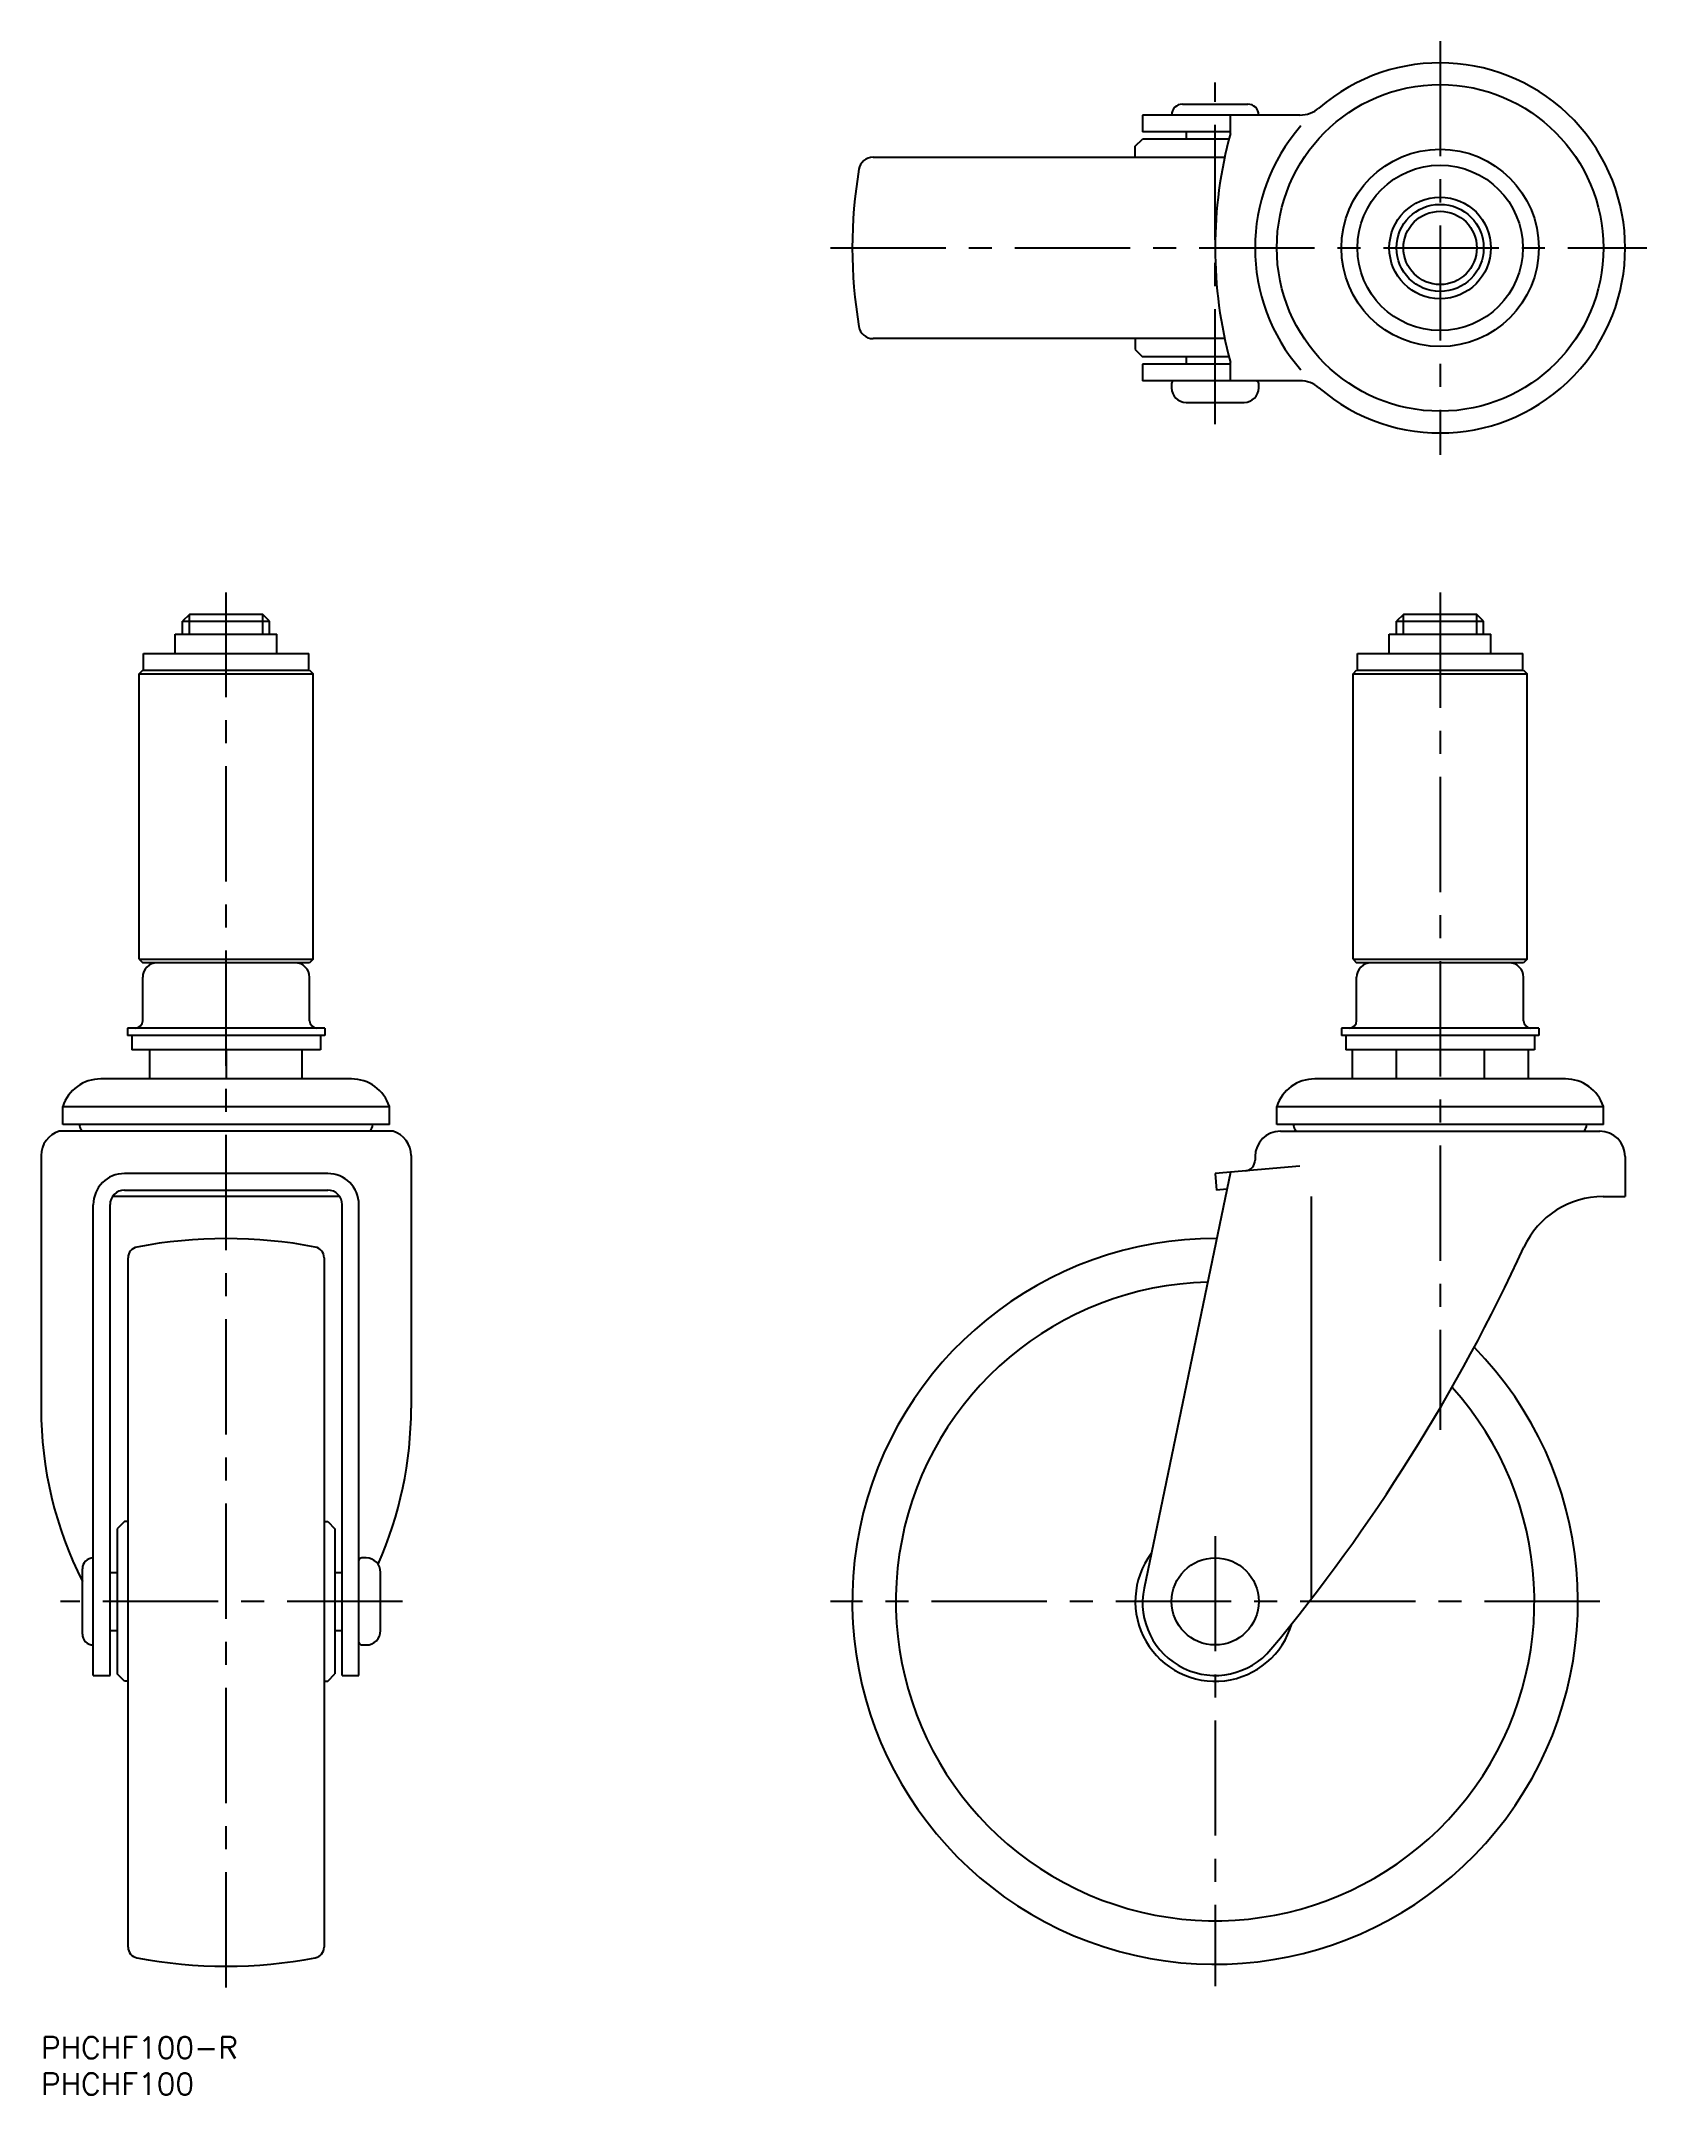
# Model space of a CAD drawing. Extents: x 0 to 221, y -8 to 275.
import ezdxf

# ---------------------------------------------------------------- set-up
doc = ezdxf.new("R2010")
doc.units = 0
doc.header["$LTSCALE"] = 0.5
doc.header["$PDMODE"] = 35
doc.linetypes.add('CENTER', pattern=[50.8, 31.75, -6.35, 6.35, -6.35])
doc.layers.get('DEFPOINTS').update_dxf_attribs({"linetype": 'CONTINUOUS'})
for name, color, linetype in [('MSM_CENTER', 1, 'CENTER'), ('MSM_CONTINUOUS', 7, 'CONTINUOUS'), ('MSM_NARROW', 5, 'CONTINUOUS'), ('MSM_PART_NUMBER', 7, 'CONTINUOUS')]:
    doc.layers.add(name, color=color, linetype=linetype)
doc.styles.get("Standard").update_dxf_attribs({"font": 'txt.shx', "height": 3, "bigfont": 'bigfont.shx'})

# ---------------------------------------------------------------- blocks, each defined once
blk = doc.blocks.new('*U6')
at = {"layer": 'MSM_PART_NUMBER'}
blk.add_text('PHCHF100-R', height=3, dxfattribs=at).set_placement((0, -3))
blk = doc.blocks.new('*U7')
at = {"layer": 'MSM_PART_NUMBER'}
blk.add_text('PHCHF100', height=3, dxfattribs=at).set_placement((0, -8))

msp = doc.modelspace()

# ---------------------------------------------------------------- linework, layer by layer
at = {"layer": 'DEFPOINTS', "color": 0, "linetype": 'BYBLOCK'}
for p in [(157.49, 264.8), (157.69, 264.8), (165.69, 264.8), (165.89, 264.8), (158.09, 262.5), (158.29, 262.5), (158.09, 230.5), (158.29, 230.5), (7.2, 64.1), (7.2, 63.9), (7.2, 55.9), (7.2, 55.7), (9.5, 56.5), (9.5, 56.3), (41.5, 56.5), (41.5, 56.3)]:
    msp.add_point(p, dxfattribs=at)
at = {"layer": 'MSM_CENTER'}
for p, q in [((192.79, 275), (192.79, 218)), ((161.79, 222.2), (161.79, 269.31)), ((108.79, 246.5), (221.29, 246.5)), ((25.5, 6.8), (25.5, 199)), ((192.79, 199), (192.79, 83.64)), ((161.79, 69), (161.79, 7)), ((49.8, 60), (2.69, 60)), ((214.79, 60), (108.79, 60))]:
    msp.add_line(p, q, dxfattribs=at)
at = {"layer": 'MSM_CONTINUOUS'}
for p, q in [((157.29, 266.31), (166.29, 266.31)), ((173.48, 264.8), (151.79, 264.8)), ((151.79, 264.8), (151.79, 262.5)), ((163.9, 262.27), (163.9, 264.8)), ((150.79, 260.5), (151.79, 261.5)), ((150.79, 259), (150.79, 260.5)), ((163.9, 262.5), (151.79, 262.5)), ((163.7, 261.5), (151.79, 261.5)), ((157.79, 262.51), (157.79, 261.5)), ((114.67, 259), (163.11, 259)), ((163.11, 234), (114.67, 234)), ((150.79, 234), (150.79, 232.5)), ((150.79, 232.5), (151.79, 231.5)), ((163.7, 231.5), (151.79, 231.5)), ((163.9, 230.5), (151.79, 230.5)), ((151.79, 230.5), (151.79, 228.2)), ((157.79, 231.51), (157.79, 230.5)), ((163.9, 228.2), (163.9, 230.73)), ((173.48, 228.2), (151.79, 228.2)), ((155.79, 227.81), (155.79, 227.21)), ((167.79, 227.21), (167.79, 227.81)), ((157.79, 225.21), (165.79, 225.21)), ((20.45, 196), (19.5, 195.05)), ((30.55, 196), (20.45, 196)), ((31.5, 195.05), (30.55, 196)), ((187.74, 196), (186.79, 195.05)), ((197.84, 196), (187.74, 196)), ((198.79, 195.05), (197.84, 196)), ((18.5, 193.3), (32.5, 193.3)), ((18.5, 190.6), (18.5, 193.3)), ((19.5, 195.05), (31.5, 195.05)), ((19.5, 193.3), (19.5, 195.05)), ((31.5, 193.3), (31.5, 195.05)), ((32.5, 190.6), (32.5, 193.3)), ((185.79, 193.3), (199.79, 193.3)), ((185.79, 190.6), (185.79, 193.3)), ((186.79, 193.3), (186.79, 195.05)), ((186.79, 195.05), (198.79, 195.05)), ((198.79, 193.3), (198.79, 195.05)), ((199.79, 190.6), (199.79, 193.3)), ((14.1, 188.3), (14.1, 190.6)), ((14.1, 190.6), (36.9, 190.6)), ((36.9, 188.3), (36.9, 190.6)), ((181.39, 188.3), (181.39, 190.6)), ((181.39, 190.6), (204.19, 190.6)), ((204.19, 188.3), (204.19, 190.6)), ((13.5, 187.8), (14, 188.3)), ((13.5, 148.5), (13.5, 187.8)), ((13.5, 187.8), (37.5, 187.8)), ((14, 188.3), (37, 188.3)), ((37, 188.3), (37.5, 187.8)), ((37.5, 148.5), (37.5, 187.8)), ((180.79, 187.8), (181.29, 188.3)), ((180.79, 148.5), (180.79, 187.8)), ((180.79, 187.8), (204.79, 187.8)), ((181.29, 188.3), (204.29, 188.3)), ((204.29, 188.3), (204.79, 187.8)), ((204.79, 148.5), (204.79, 187.8)), ((13.5, 148.5), (14, 148)), ((13.5, 148.5), (37.5, 148.5)), ((37, 148), (14, 148)), ((37.5, 148.5), (37, 148)), ((180.79, 148.5), (181.29, 148)), ((180.79, 148.5), (204.79, 148.5)), ((204.29, 148), (181.29, 148)), ((204.79, 148.5), (204.29, 148)), ((14, 140), (14, 146)), ((37, 140), (37, 146)), ((181.29, 140), (181.29, 146)), ((204.29, 140), (204.29, 146)), ((11.9, 139), (11.9, 138)), ((39.1, 139), (11.9, 139)), ((39.1, 139), (39.1, 138)), ((179.19, 139), (179.19, 138)), ((206.39, 139), (179.19, 139)), ((206.39, 139), (206.39, 138)), ((39.1, 138), (11.9, 138)), ((12.5, 138), (12.5, 136)), ((38.5, 136), (12.5, 136)), ((15, 132), (15, 136)), ((25.5, 136), (25.5, 132)), ((36, 132), (36, 136)), ((38.5, 138), (38.5, 136)), ((206.39, 138), (179.19, 138)), ((179.79, 138), (179.79, 136)), ((205.79, 136), (179.79, 136)), ((180.67, 136), (180.67, 132)), ((186.73, 136), (186.73, 132)), ((198.85, 136), (198.85, 132)), ((204.92, 136), (204.92, 132)), ((205.79, 138), (205.79, 136)), ((42.77, 132), (8.23, 132)), ((210.06, 132), (175.52, 132)), ((3, 125.7), (3, 128.2)), ((3, 128.2), (48, 128.2)), ((48, 125.7), (48, 128.2)), ((170.29, 125.7), (170.29, 128.2)), ((170.29, 128.2), (215.29, 128.2)), ((215.29, 125.7), (215.29, 128.2)), ((48.51, 124.79), (2.49, 124.79)), ((48, 125.7), (3, 125.7)), ((215.29, 125.7), (170.29, 125.7)), ((170.79, 124.79), (214.79, 124.79)), ((0, 121.44), (0, 86.64)), ((39.5, 118.96), (11.5, 118.96)), ((51, 121.44), (51, 86.64)), ((163.9, 119.14), (152, 61.83)), ((173.48, 119.98), (161.79, 118.96)), ((161.79, 118.96), (161.99, 116.67)), ((167.29, 121.29), (167.29, 120.81)), ((218.29, 121.29), (218.29, 115.79)), ((11.5, 116.67), (39.5, 116.67)), ((163.41, 116.79), (161.99, 116.67)), ((7.2, 49.8), (7.2, 114.66)), ((9.5, 49.8), (9.5, 114.67)), ((41.16, 115.79), (9.84, 115.79)), ((41.5, 49.8), (41.5, 114.67)), ((43.8, 49.8), (43.8, 114.66)), ((175.03, 115.78), (175.03, 60.34)), ((215.25, 115.79), (218.29, 115.79)), ((12, 12.37), (12, 107.36)), ((39, 107.36), (39, 12.37)), ((11.5, 71), (10.5, 70)), ((12, 71), (11.5, 71)), ((39, 71), (39.5, 71)), ((39.5, 71), (40.5, 70)), ((10.5, 70), (10.5, 50)), ((40.5, 70), (40.5, 50)), ((44.79, 66), (44.19, 66)), ((5.69, 55.5), (5.69, 64.5)), ((9.49, 64), (10.5, 64)), ((40.49, 64), (41.5, 64)), ((46.79, 56), (46.79, 64)), ((9.49, 56), (10.5, 56)), ((40.49, 56), (41.5, 56)), ((44.19, 54), (44.79, 54)), ((7.2, 49.8), (9.5, 49.8)), ((11.5, 49), (10.5, 50)), ((12, 49), (11.5, 49)), ((39, 49), (39.5, 49)), ((39.5, 49), (40.5, 50)), ((41.5, 49.8), (43.8, 49.8))]:
    msp.add_line(p, q, dxfattribs=at)
for centre, radius in [((192.79, 246.5), 22.5), ((192.79, 246.5), 13.6), ((192.79, 246.5), 11.4), ((192.79, 246.5), 7), ((192.79, 246.5), 6), ((161.79, 60), 6)]:
    msp.add_circle(centre, radius, dxfattribs=at)
for centre, radius, start, end in [((192.79, 246.5), 25.5, 229.1069, 130.8931), ((157.29, 264.81), 1.5, 90, 180), ((166.29, 264.81), 1.5, 0, 90), ((192.79, 246.5), 25.5, 138.7898, 221.2102), ((173.48, 268.8), 4, 270, 310.8931), ((221.79, 246.5), 60, 164.7628, 195.2372), ((114.67, 257), 2, 90, 170.4059), ((176.79, 246.5), 65, 170.4059, 189.5941), ((114.67, 236), 2, 189.5941, 270), ((156.19, 227.81), 0.4, 101.9258, 180), ((157.79, 227.21), 2, 180, 270), ((165.79, 227.21), 2, 270, 0), ((167.39, 227.81), 0.4, 0, 78.0742), ((173.48, 224.2), 4, 49.1069, 90), ((16, 146), 2, 90, 180), ((35, 146), 2, 0, 90), ((183.29, 146), 2, 90, 180), ((202.29, 146), 2, 0, 90), ((13, 140), 1, 270, 0), ((38, 140), 1, 180, 270), ((180.29, 140), 1, 270, 0), ((205.29, 140), 1, 180, 270), ((8.23, 126.5), 5.5, 90, 161.9955), ((42.77, 126.5), 5.5, 18.0045, 90), ((175.52, 126.5), 5.5, 90, 161.9955), ((210.06, 126.5), 5.5, 18.0045, 90), ((3.5, 121.44), 3.5, 106.835, 180), ((8, 126.22), 2.78, 190.7807, 210.9566), ((43, 126.22), 2.78, 329.0434, 349.2193), ((47.5, 121.44), 3.5, 0, 73.165), ((170.79, 121.29), 3.5, 90, 180), ((175.29, 126.22), 2.78, 190.7807, 210.9566), ((210.29, 126.22), 2.78, 329.0434, 349.2193), ((214.79, 121.29), 3.5, 0, 90), ((11.5, 114.66), 4.3, 90, 180), ((39.5, 114.66), 4.3, 0, 90), ((165.79, 120.81), 1.5, 275, 0), ((11.5, 114.67), 2, 90, 180), ((39.5, 114.67), 2, 0, 90), ((215.25, 103.79), 12, 90, 155.3375), ((13.5, 107.36), 1.5, 100.8931, 180), ((25.5, 45), 65, 79.1069, 100.8931), ((37.5, 107.36), 1.5, 0, 79.1069), ((161.79, 60), 50, 89.7587, 44.444), ((-22.86, 213.12), 250, 320.2966, 335.3375), ((161.79, 60), 44, 91.3515, 42.0934), ((52.98, 86.64), 52.98, 180, 206.8003), ((-1.98, 86.64), 52.98, 336.0538, 0), ((7.19, 64.5), 1.5, 90, 180), ((44.19, 65.6), 0.4, 90, 168.0742), ((44.79, 64), 2, 0, 90), ((161.79, 60), 11, 143.1458, 343.812), ((161.79, 59.8), 10, 168.2693, 320.2966), ((7.19, 55.5), 1.5, 180, 270), ((44.19, 54.4), 0.4, 191.9258, 270), ((44.79, 56), 2, 270, 0), ((13.5, 12.37), 1.5, 180, 259.1069), ((37.5, 12.37), 1.5, 280.8931, 0), ((25.5, 74.73), 65, 259.1069, 280.8931)]:
    msp.add_arc(centre, radius, start, end, dxfattribs=at)
at = {"layer": 'MSM_NARROW'}
for p, q in [((20.45, 193.3), (20.45, 196)), ((30.55, 193.3), (30.55, 196)), ((187.74, 193.3), (187.74, 196)), ((197.84, 193.3), (197.84, 196))]:
    msp.add_line(p, q, dxfattribs=at)
msp.add_circle((192.79, 246.5), 5.05, dxfattribs=at)

# ---------------------------------------------------------------- block references
at = {"layer": 'MSM_CONTINUOUS'}
for name in ['*U6', '*U7']:
    msp.add_blockref(name, (0, 0), dxfattribs=at)

doc.saveas('drawing.dxf')
